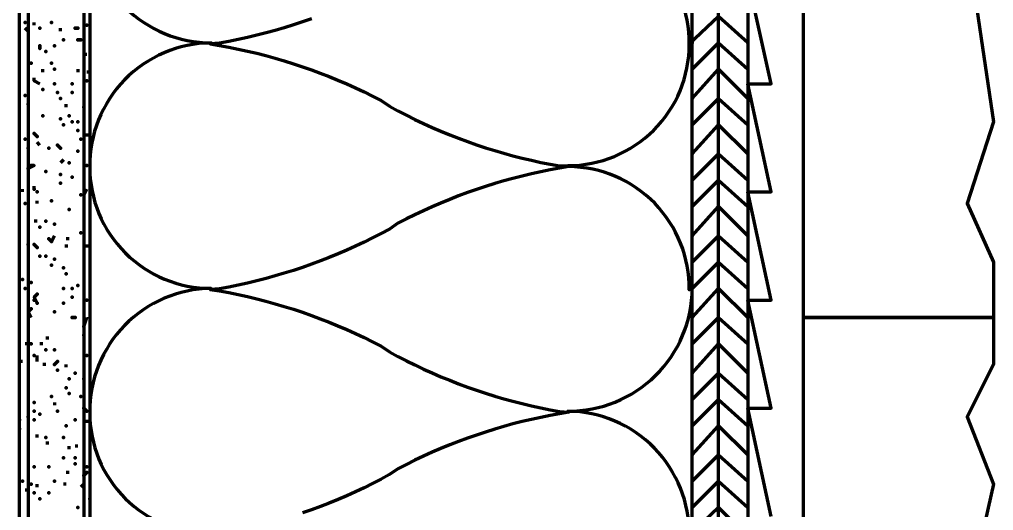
# Model space of a CAD drawing. Extents: x 261 to 424, y 0 to 368.
# Drawn here: x 342.77 to 351.65, y 75.4 to 79.88 of the extents above; entities that cross this region are included whole.
import ezdxf

# ---------------------------------------------------------------- set-up
doc = ezdxf.new("R2010")
doc.units = 0
doc.header["$MEASUREMENT"] = 0
doc.layers.add('Dt-Line 1', color=9, linetype='Continuous', lineweight=0)
doc.layers.add('Dt-Line 3', color=7, linetype='Continuous', lineweight=15)

msp = doc.modelspace()

# ---------------------------------------------------------------- linework, layer by layer
at = {"layer": 'Dt-Line 1', "linetype": 'Continuous', "lineweight": 158}
for p, q in [((342.90332, 79.829), (342.90332, 79.85567)), ((342.84999, 79.77567), (342.82332, 79.80233)), ((343.14332, 79.77567), (343.14332, 79.80233)), ((343.38332, 79.56233), (343.35665, 79.56233)), ((342.98332, 79.40233), (342.98332, 79.429)), ((343.30332, 79.429), (343.30332, 79.40233)), ((343.40999, 79.40233), (343.38332, 79.40233)), ((343.19665, 79.08233), (343.19665, 79.109)), ((343.38332, 78.81567), (343.38332, 78.84233)), ((342.95666, 78.73567), (342.92999, 78.76233)), ((343.16999, 78.60233), (343.14332, 78.57567)), ((342.79666, 78.309), (342.79666, 78.33567)), ((342.92999, 78.20233), (342.92999, 78.229)), ((342.92999, 78.04233), (342.90332, 78.04233)), ((343.22332, 77.88233), (343.19665, 77.88233)), ((343.19665, 77.829), (343.19665, 77.80233)), ((343.38332, 77.80233), (343.38332, 77.829)), ((342.98332, 76.92233), (342.95666, 76.92233)), ((343.03665, 76.97567), (343.00999, 76.97567)), ((342.79666, 76.76233), (342.76999, 76.76233)), ((343.00999, 76.73567), (342.98332, 76.73567)), ((343.19665, 76.709), (343.19665, 76.73567)), ((343.08999, 76.38901), (343.08999, 76.36233)), ((343.38332, 76.229), (343.38332, 76.20233)), ((342.92999, 76.069), (342.92999, 76.09567)), ((343.03665, 76.01567), (343.00999, 76.01567)), ((343.22332, 75.96233), (343.22332, 75.989)), ((343.30332, 75.989), (343.27665, 75.989)), ((343.22332, 75.749), (343.19665, 75.749)), ((342.84999, 75.589), (342.82332, 75.589)), ((342.92999, 75.61567), (342.92999, 75.64233)), ((343.19665, 75.64233), (343.16999, 75.64233)), ((343.35665, 75.64233), (343.32999, 75.61567))]:
    msp.add_line(p, q, dxfattribs=at)
for points in [[(349.14332, 59.16233), (349.14332, 323.16232), (348.90332, 322.92235), (348.90332, 322.92235)], [(342.82332, 79.85567), (342.82332, 79.85567), (342.82332, 79.85569)], [(343.06332, 79.85567), (343.06332, 79.85567), (343.06332, 79.85569)], [(342.95666, 79.80233), (342.95666, 79.80233), (342.95666, 79.80236)], [(343.38332, 79.829), (343.38332, 79.829), (343.38332, 79.82903)], [(343.16999, 79.69567), (343.16999, 79.69567), (343.16999, 79.69569)], [(348.90332, 79.429), (349.14332, 79.669), (349.40999, 79.429), (349.40999, 79.429)], [(343.00999, 79.589), (343.00999, 79.589), (343.00999, 79.58903)], [(343.08999, 79.64233), (343.08999, 79.64233), (343.08999, 79.64236)], [(342.87665, 79.48233), (342.87665, 79.48233), (342.87665, 79.48236)], [(343.06332, 79.48233), (343.06332, 79.48233), (343.06332, 79.48236)], [(343.08999, 79.429), (343.08999, 79.429), (343.08999, 79.42903)], [(348.90332, 79.16233), (349.14332, 79.429), (349.40999, 79.16233), (349.40999, 79.16233)], [(342.95666, 79.29567), (342.90332, 79.32233), (342.90332, 79.349)], [(343.38332, 79.32233), (343.38332, 79.32233), (343.38332, 79.32236)], [(342.98332, 79.24233), (342.98332, 79.24233), (342.98332, 79.24236)], [(343.08999, 79.29567), (343.08999, 79.29567), (343.08999, 79.29569)], [(343.11665, 79.21567), (343.11665, 79.21567), (343.11665, 79.21569)], [(343.24999, 79.29567), (343.24999, 79.29567), (343.24999, 79.29569)], [(343.24999, 79.21567), (343.24999, 79.21567), (343.24999, 79.21569)], [(343.14332, 79.16233), (343.14332, 79.16233), (343.14332, 79.16236)], [(348.90332, 78.92233), (349.14332, 79.16233), (349.40999, 78.92233), (349.40999, 78.92233)], [(342.84999, 79.109), (342.84999, 79.109), (342.84999, 79.10903)], [(343.35665, 79.08233), (343.35665, 79.08233), (343.35665, 79.08236)], [(342.98332, 79.00233), (342.98332, 79.00233), (342.98332, 79.00236)], [(343.14332, 78.97567), (343.14332, 78.97567), (343.14332, 78.97569)], [(343.22332, 79.00233), (343.22332, 79.00233), (343.22332, 79.00236)], [(343.24999, 78.949), (343.24999, 78.949), (343.24999, 78.94903)], [(343.30332, 78.949), (343.30332, 78.949), (343.30332, 78.94903)], [(343.16999, 78.92233), (343.16999, 78.92233), (343.16999, 78.92236)], [(343.30332, 78.869), (343.30332, 78.869), (343.30332, 78.86903)], [(348.90332, 78.65567), (349.14332, 78.92233), (349.40999, 78.65567), (349.40999, 78.65567)], [(342.82332, 78.789), (342.82332, 78.789), (342.82332, 78.78903)], [(343.32999, 78.789), (343.32999, 78.789), (343.32999, 78.78903)], [(342.84999, 78.709), (342.84999, 78.709), (342.84999, 78.70903)], [(343.03665, 78.709), (343.03665, 78.709), (343.03665, 78.70903)], [(343.30332, 78.68233), (343.30332, 78.68233), (343.30332, 78.68236)], [(348.90332, 78.41567), (349.14332, 78.65567), (349.40999, 78.41567), (349.40999, 78.41567)], [(343.22332, 78.57567), (343.22332, 78.57567), (343.22332, 78.57569)], [(343.38332, 78.549), (343.38332, 78.549), (343.38332, 78.54903)], [(343.00999, 78.49567), (343.00999, 78.49567), (343.00999, 78.49569)], [(343.14332, 78.469), (343.14332, 78.469), (343.14332, 78.46903)], [(343.24999, 78.44233), (343.24999, 78.44233), (343.24999, 78.44236)], [(348.90332, 78.17567), (349.14332, 78.41567), (349.40999, 78.17567), (349.40999, 78.17567)], [(342.90332, 78.33569), (342.90332, 78.36233)], [(343.14332, 78.38901), (343.14332, 78.38901), (343.14332, 78.38903)], [(343.35665, 78.28233), (343.38332, 78.33567)], [(342.82332, 78.20233), (342.82332, 78.20233), (342.82332, 78.20236)], [(343.06332, 78.229), (343.06332, 78.229), (343.06332, 78.22903)], [(348.90332, 77.909), (349.14332, 78.17567), (349.40999, 77.909), (349.40999, 77.909)], [(342.95666, 77.989), (342.95666, 77.989), (342.95666, 77.98903)], [(343.00999, 78.04233), (343.00999, 78.04233), (343.00999, 78.04236)], [(343.08999, 78.01567), (343.08999, 78.01567), (343.08999, 78.01569)], [(343.06332, 77.85569), (343.03665, 77.88233), (343.06332, 77.85569), (343.08999, 77.909)], [(343.32999, 77.93567), (343.32999, 77.93567), (343.32999, 77.93569)], [(348.90332, 77.669), (349.14332, 77.909), (349.40999, 77.669), (349.40999, 77.669)], [(342.95666, 77.72234), (342.95666, 77.72234), (342.95666, 77.72237)], [(343.00999, 77.72234), (343.00999, 77.72234), (343.00999, 77.72237)], [(343.06332, 77.64233), (343.06332, 77.64233), (343.06332, 77.64236)], [(343.08999, 77.69567), (343.08999, 77.69567), (343.08999, 77.69569)], [(343.16999, 77.61567), (343.16999, 77.61567), (343.16999, 77.61569)], [(343.19665, 77.56233), (343.19665, 77.56233), (343.19665, 77.56236)], [(342.79666, 77.509), (342.79666, 77.509), (342.79666, 77.50903)], [(342.87665, 77.48233), (342.87665, 77.48233), (342.87665, 77.48236)], [(343.30332, 77.45567), (343.30332, 77.45567), (343.30332, 77.45569)], [(342.82332, 77.429), (342.82332, 77.429), (342.82332, 77.42903)], [(342.92999, 77.37567), (342.90332, 77.349), (342.92999, 77.29567)], [(343.16999, 77.429), (343.16999, 77.429), (343.16999, 77.42903)], [(343.24999, 77.429), (343.24999, 77.429), (343.24999, 77.42903)], [(343.24999, 77.349), (343.24999, 77.349), (343.24999, 77.34903)], [(348.90332, 77.16233), (349.14332, 77.429), (349.40999, 77.16233), (349.40999, 77.16233)], [(343.16999, 77.29567), (343.16999, 77.29567), (343.16999, 77.29569)], [(343.38332, 77.32233), (343.38332, 77.32233), (343.38332, 77.32236)], [(342.87665, 77.16233), (342.84999, 77.21567), (342.87665, 77.24233)], [(343.08999, 77.21567), (343.08999, 77.21567), (343.08999, 77.21569)], [(343.35665, 77.08233), (343.38332, 77.16233), (343.38332, 77.16233)], [(348.90332, 76.92233), (349.14332, 77.16233), (349.40999, 76.92233), (349.40999, 76.92233)], [(343.35665, 77.00233), (343.35665, 77.00233), (343.35665, 77.00236)], [(342.87665, 76.92233), (342.82332, 76.92233)], [(348.90332, 76.65567), (349.14332, 76.92233), (349.40999, 76.65567), (349.40999, 76.65567)], [(342.92999, 76.76233), (342.92999, 76.81567), (342.92999, 76.81567)], [(343.00999, 76.869), (343.00999, 76.869), (343.00999, 76.86903)], [(343.08999, 76.869), (343.08999, 76.869), (343.08999, 76.86903)], [(343.38332, 76.81567), (343.38332, 76.81567), (343.38332, 76.81569)], [(343.11665, 76.68233), (343.11665, 76.68233), (343.11665, 76.68236)], [(343.27665, 76.65567), (343.27665, 76.65567), (343.27665, 76.65569)], [(348.90332, 76.41567), (349.14332, 76.65567), (349.40999, 76.41567), (349.40999, 76.41567)], [(343.22332, 76.60233), (343.22332, 76.60233), (343.22332, 76.60236)], [(343.35665, 76.60233), (343.35665, 76.60233), (343.35665, 76.60236)], [(343.19665, 76.52233), (343.19665, 76.52233), (343.19665, 76.52236)], [(343.22332, 76.469), (343.22332, 76.469), (343.22332, 76.46903)], [(342.90332, 76.38901), (342.90332, 76.38901), (342.90332, 76.38903)], [(343.06332, 76.44233), (343.06332, 76.44233), (343.06332, 76.44236)], [(343.32999, 76.44233), (343.32999, 76.44233), (343.32999, 76.44236)], [(348.90332, 76.17567), (349.14332, 76.41567), (349.40999, 76.17567), (349.40999, 76.17567)], [(342.95666, 76.28233), (342.95666, 76.28233), (342.95666, 76.28236)], [(343.11665, 76.309), (343.11665, 76.309), (343.11665, 76.30903)], [(342.76999, 76.229), (342.76999, 76.229), (342.76999, 76.22903)], [(342.84999, 76.25567), (342.84999, 76.25567), (342.84999, 76.25569)], [(342.90332, 76.229), (342.90332, 76.229), (342.90332, 76.22903)], [(343.27665, 76.229), (343.27665, 76.229), (343.27665, 76.22903)], [(342.76999, 76.149), (342.76999, 76.149), (342.76999, 76.14903)], [(343.19665, 76.17567), (343.19665, 76.17567), (343.19665, 76.17569)], [(348.90332, 75.909), (349.14332, 76.17567), (349.40999, 75.909), (349.40999, 75.909)], [(343.16999, 76.069), (343.16999, 76.069), (343.16999, 76.06903)], [(343.16999, 75.88233), (343.16999, 75.88233), (343.16999, 75.88236)], [(348.90332, 75.669), (349.14332, 75.909), (349.40999, 75.669), (349.40999, 75.669)], [(343.03665, 75.80233), (343.03665, 75.80233), (343.03665, 75.80236)], [(343.27665, 75.829), (343.27665, 75.829), (343.27665, 75.82903)], [(343.38332, 75.80233), (343.38332, 75.80233), (343.38332, 75.80236)], [(342.79666, 75.669), (342.79666, 75.669), (342.79666, 75.66903)], [(343.08999, 75.669), (343.08999, 75.669), (343.08999, 75.66903)], [(348.90332, 75.429), (349.14332, 75.669), (349.40999, 75.429), (349.40999, 75.429)], [(342.87665, 75.64233), (342.87665, 75.64233), (342.87665, 75.64236)], [(342.90332, 75.56233), (342.90332, 75.56233), (342.90332, 75.56236)], [(342.95666, 75.509), (342.95666, 75.509), (342.95666, 75.50903)], [(343.03665, 75.56233), (343.03665, 75.56233), (343.03665, 75.56236)], [(343.40999, 75.509), (343.40999, 75.509), (343.40999, 75.50903)], [(343.30332, 75.429), (343.30332, 75.429), (343.30332, 75.42903)]]:
    msp.add_lwpolyline(points, dxfattribs=at)
for points in [[(343.40998, 96.37567, 0.4142155), (344.51665, 95.269, 0.4142155), (343.40998, 94.16233, 0.4142167), (344.51665, 93.05567, 0.4142155), (343.40999, 91.92233, 0.4142155), (344.51665, 90.81567, 0.4142155), (343.40998, 89.68233, 0.4142155), (344.51665, 88.57567, 0.4142155), (343.40999, 87.469, 0.4142155), (344.51665, 86.36233, 0.4142145), (343.40999, 85.22901, 0.4142164), (344.51665, 84.12233, 0.4142155), (343.40999, 82.989, 0.4142155), (344.51665, 81.88233, 0.4142155), (343.40999, 80.77567, 0.4142155), (344.51665, 79.669, 0.4142155), (343.40998, 78.53567, 0.4142155), (344.51665, 77.429, 0.4142155), (343.40998, 76.29567, 0.4142155), (344.51665, 75.189, 0.4142155)], [(349.40999, 79.669), (349.14332, 79.909), (348.87665, 79.65567, 0.4142155), (347.76999, 80.789, 0.4142155), (348.90332, 81.909), (349.14332, 82.17567), (349.40999, 81.909), (349.40999, 81.909)], [(345.43142, 79.88883), (345.34956, 79.8601), (345.26721, 79.83277), (345.1844, 79.80685), (345.10115, 79.78236), (345.01747, 79.7593), (344.93338, 79.73767), (344.84891, 79.71748), (344.76406, 79.69874), (344.67885, 79.68145), (344.59331, 79.66562), (344.50696, 79.66015), (344.59282, 79.64579), (344.67836, 79.62997), (344.76357, 79.61269), (344.84842, 79.59396), (344.9329, 79.57378), (345.01699, 79.55216), (345.10067, 79.5291), (345.18393, 79.50462), (345.26674, 79.47871), (345.34909, 79.45139), (345.43095, 79.42266), (345.51232, 79.39253), (345.59317, 79.36099), (345.67348, 79.32807), (345.75324, 79.29376), (345.83243, 79.25808), (345.91102, 79.22102), (345.98901, 79.18259), (346.06637, 79.14281), (346.14311, 79.0899), (346.21982, 79.04875), (346.29718, 79.00896), (346.37516, 78.97053), (346.45376, 78.93346), (346.53294, 78.89776), (346.6127, 78.86345), (346.69301, 78.83052), (346.77386, 78.79898), (346.85522, 78.76883), (346.93708, 78.7401), (347.01943, 78.71277), (347.10224, 78.68685), (347.18549, 78.66236), (347.26917, 78.6393), (347.35326, 78.61767), (347.43773, 78.59748), (347.52258, 78.57874), (347.60779, 78.56145), (347.69332, 78.54562), (347.76999, 78.549, 0.4142155), (348.87665, 79.65567), (348.90332, 79.669)], [(348.90332, 77.429), (348.87665, 77.41567, 0.4142155), (347.77918, 78.54007), (347.69332, 78.52571), (347.60779, 78.50988), (347.52258, 78.4926), (347.43773, 78.47386), (347.35326, 78.45367), (347.26917, 78.43204), (347.18549, 78.40898), (347.10224, 78.38448), (347.01943, 78.35857), (346.93708, 78.33124), (346.85522, 78.3025), (346.77386, 78.27236), (346.69301, 78.24082), (346.6127, 78.20789), (346.53294, 78.17357), (346.45376, 78.13787), (346.37516, 78.10081), (346.29718, 78.06237), (346.21982, 78.02258), (346.14353, 77.9699), (346.06682, 77.92875), (345.98946, 77.88896), (345.91147, 77.85053), (345.83288, 77.81346), (345.7537, 77.77776), (345.67394, 77.74345), (345.59363, 77.71052), (345.51278, 77.67898), (345.43142, 77.64883), (345.34956, 77.6201), (345.26721, 77.59277), (345.1844, 77.56685), (345.10115, 77.54236), (345.01747, 77.5193), (344.93338, 77.49767), (344.84891, 77.47748), (344.76406, 77.45874), (344.67885, 77.44145), (344.59331, 77.42562), (344.50696, 77.42015), (344.59282, 77.40579), (344.67836, 77.38997), (344.76357, 77.37269), (344.84842, 77.35396), (344.9329, 77.33378), (345.01699, 77.31216), (345.10067, 77.2891), (345.18393, 77.26462), (345.26674, 77.23871), (345.34909, 77.21139), (345.43095, 77.18266), (345.51232, 77.15253), (345.59317, 77.12099), (345.67348, 77.08807), (345.75324, 77.05376), (345.83243, 77.01808), (345.91102, 76.98102), (345.98901, 76.94259), (346.06637, 76.90281), (346.14311, 76.8499), (346.21982, 76.80875), (346.29718, 76.76896), (346.37516, 76.73053), (346.45376, 76.69346), (346.53294, 76.65776), (346.6127, 76.62345), (346.69301, 76.59052), (346.77386, 76.55898), (346.85522, 76.52883), (346.93708, 76.5001), (347.01943, 76.47277), (347.10224, 76.44685), (347.18549, 76.42236), (347.26917, 76.3993), (347.35326, 76.37767), (347.43773, 76.35748), (347.52258, 76.33874), (347.60779, 76.32145), (347.69332, 76.30562), (347.77918, 76.30007), (347.69332, 76.28571), (347.60779, 76.26988), (347.52258, 76.25259), (347.43773, 76.23385), (347.35326, 76.21367), (347.26917, 76.19204), (347.18549, 76.16897), (347.10224, 76.14448), (347.01943, 76.11857), (346.93708, 76.09124), (346.85522, 76.0625), (346.77386, 76.03236), (346.69301, 76.00082), (346.6127, 75.96788), (346.53294, 75.93357), (346.45376, 75.89787), (346.37516, 75.86081), (346.29718, 75.82237), (346.21982, 75.78258), (346.14353, 75.7299), (346.06682, 75.68875), (345.98946, 75.64896), (345.91147, 75.61053), (345.83288, 75.57346), (345.7537, 75.53776), (345.67394, 75.50345), (345.59363, 75.47052), (345.51278, 75.43898), (345.43142, 75.40883), (345.34956, 75.3801)], [(349.40999, 75.16233), (349.14332, 75.429), (348.87665, 75.17567, 0.4142155), (347.76999, 76.309, 0.4142155), (348.90332, 77.429), (349.14332, 77.669), (349.40999, 77.429), (349.40999, 77.429)]]:
    msp.add_lwpolyline(points, format="xyb", dxfattribs=at)
for points in [[(343.30332, 79.80233), (343.30332, 79.80236), (343.27665, 79.80233)], [(343.32999, 79.69567), (343.32999, 79.69569), (343.30332, 79.69567)], [(342.95666, 79.64233), (342.95666, 79.64236), (342.95666, 79.61567)], [(342.92999, 78.81567), (342.92999, 78.81569), (342.90332, 78.84233), (342.90332, 78.84233)], [(343.11665, 78.73567), (343.11665, 78.73569), (343.14332, 78.709), (343.14332, 78.709)], [(342.87665, 78.549), (342.84999, 78.52233), (342.84999, 78.52236), (342.90332, 78.549)], [(342.92999, 77.80233), (342.92999, 77.80236), (342.90332, 77.829), (342.90332, 77.829)], [(343.27665, 77.16233), (343.27665, 77.16236), (343.24999, 77.16233)], [(343.08999, 76.73567), (343.08999, 76.73569), (343.11665, 76.76233), (343.11665, 76.76233)], [(342.90332, 76.309), (342.90332, 76.30903), (342.90332, 76.309)], [(343.35665, 76.33567), (343.35665, 76.33569), (343.38332, 76.309), (343.38332, 76.309)], [(343.00999, 76.069), (343.00999, 76.06903), (343.00999, 76.069)], [(343.27665, 75.88233), (343.27665, 75.88236), (343.27665, 75.88233)], [(342.90332, 75.80233), (342.90332, 75.80236), (342.90332, 75.80233)], [(343.38332, 75.749), (343.38332, 75.74903), (343.35665, 75.72234), (343.35665, 75.72234)]]:
    msp.add_lwpolyline(points, close=True, dxfattribs=at)
for p in [(342.82332, 79.85567), (343.06332, 79.85567), (342.95666, 79.80233), (343.27665, 79.80233), (343.30332, 79.80233), (343.38332, 79.829), (343.16999, 79.69567), (343.30332, 79.69567), (343.32999, 79.69567), (348.90332, 79.669), (349.40999, 79.669), (342.95666, 79.64233), (343.00999, 79.589), (343.08999, 79.64233), (342.87665, 79.48233), (343.06332, 79.48233), (343.08999, 79.429), (348.90332, 79.429), (349.40999, 79.429), (343.38332, 79.32233), (342.98332, 79.24233), (343.08999, 79.29567), (343.11665, 79.21567), (343.24999, 79.29567), (343.24999, 79.21567), (342.82332, 79.189), (343.14332, 79.16233), (348.90332, 79.16233), (349.40999, 79.16233), (342.84999, 79.109), (343.35665, 79.08233), (342.98332, 79.00233), (343.14332, 78.97567), (343.22332, 79.00233), (343.24999, 78.949), (343.30332, 78.949), (343.16999, 78.92233), (343.30332, 78.869), (348.90332, 78.92233), (349.40999, 78.92233), (342.82332, 78.789), (342.90332, 78.84233), (342.92999, 78.81567), (343.32999, 78.789), (342.84999, 78.709), (343.03665, 78.709), (343.11665, 78.73567), (343.14332, 78.709), (343.30332, 78.68233), (348.90332, 78.65567), (349.40999, 78.65567), (342.84999, 78.52233), (342.87665, 78.549), (343.22332, 78.57567), (343.38332, 78.549), (343.00999, 78.49567), (343.14332, 78.469), (343.24999, 78.44233), (348.90332, 78.41567), (349.40999, 78.41567), (342.90332, 78.33567), (343.14332, 78.38901), (342.92999, 78.309), (343.32999, 78.28233), (343.35665, 78.28233), (342.82332, 78.20233), (343.06332, 78.229), (343.22332, 78.149), (348.90332, 78.17567), (349.40999, 78.17567), (342.95666, 77.989), (343.00999, 78.04233), (343.08999, 78.01567), (343.03665, 77.88233), (343.32999, 77.93567), (348.90332, 77.909), (349.40999, 77.909), (342.84999, 77.829), (342.90332, 77.829), (342.92999, 77.80233), (343.06332, 77.85567), (342.95666, 77.72234), (343.00999, 77.72234), (343.06332, 77.64233), (343.08999, 77.69567), (343.16999, 77.61567), (348.90332, 77.669), (349.40999, 77.669), (343.19665, 77.56233), (342.79666, 77.509), (342.87665, 77.48233), (343.30332, 77.45567), (342.82332, 77.429), (342.92999, 77.37567), (343.16999, 77.429), (343.24999, 77.429), (343.24999, 77.349), (348.90332, 77.429), (349.40999, 77.429), (342.90332, 77.32233), (342.92999, 77.29567), (343.16999, 77.29567), (343.38332, 77.32233), (342.87665, 77.24233), (343.08999, 77.21567), (343.24999, 77.16233), (343.27665, 77.16233), (343.35665, 77.08233), (348.90332, 77.16233), (349.40999, 77.16233), (343.35665, 77.00233), (342.87665, 76.92233), (348.90332, 76.92233), (349.40999, 76.92233), (342.90332, 76.81567), (343.00999, 76.869), (343.08999, 76.869), (343.38332, 76.81567), (343.08999, 76.73567), (343.11665, 76.76233), (343.11665, 76.68233), (343.27665, 76.65567), (348.90332, 76.65567), (349.40999, 76.65567), (343.22332, 76.60233), (343.35665, 76.60233), (343.19665, 76.52233), (343.22332, 76.469), (342.90332, 76.38901), (343.06332, 76.44233), (343.32999, 76.44233), (348.90332, 76.41567), (349.40999, 76.41567), (342.90332, 76.309), (342.90332, 76.309), (342.95666, 76.28233), (343.11665, 76.309), (343.35665, 76.33567), (343.38332, 76.309), (342.76999, 76.229), (342.84999, 76.25567), (342.90332, 76.229), (343.27665, 76.229), (342.76999, 76.149), (343.19665, 76.17567), (348.90332, 76.17567), (349.40999, 76.17567), (343.00999, 76.069), (343.16999, 76.069), (343.16999, 75.88233), (343.27665, 75.88233), (348.90332, 75.909), (349.40999, 75.909), (342.90332, 75.80233), (342.90332, 75.80233), (343.03665, 75.80233), (343.27665, 75.829), (343.38332, 75.80233), (343.38332, 75.749), (342.79666, 75.669), (343.08999, 75.669), (343.35665, 75.72234), (348.90332, 75.669), (349.40999, 75.669), (342.87665, 75.64233), (342.90332, 75.56233), (342.95666, 75.509), (343.03665, 75.56233), (343.40999, 75.509), (343.30332, 75.429), (348.90332, 75.429), (349.40999, 75.429)]:
    msp.add_point(p, dxfattribs=at)
at = {"layer": 'Dt-Line 3', "linetype": 'Continuous', "lineweight": 70}
for p, q in [((342.84999, 179.669), (342.84999, 59.16233)), ((343.35665, 179.669), (343.35665, 59.16233))]:
    msp.add_line(p, q, dxfattribs=at)
at = {"layer": 'Dt-Line 3', "linetype": 'Continuous', "lineweight": 211}
for points in [[(349.40999, 323.16232), (349.40999, 59.16233), (348.90332, 59.16233), (348.90332, 323.16232)], [(349.91665, 71.16233), (349.91665, 77.16233), (351.64999, 77.16233), (349.91665, 77.16233), (349.91665, 83.16233), (351.64999, 83.16233), (351.64999, 82.73567), (351.40999, 82.25567), (351.64999, 81.64233), (351.40999, 80.57567), (351.64999, 78.949), (351.40999, 78.20233), (351.64999, 77.669), (351.64999, 77.16233), (351.64999, 76.73567), (351.40999, 76.25567), (351.64999, 75.64233), (351.40999, 74.57567)]]:
    msp.add_lwpolyline(points, dxfattribs=at)
msp.add_lwpolyline([(343.40999, 59.16233), (342.76999, 59.16233), (342.76999, 179.669), (343.40999, 179.669)], close=True, dxfattribs=at)
at = {"layer": 'Dt-Line 3', "linetype": 'Continuous', "lineweight": 70}
msp.add_lwpolyline([(349.62332, 75.349), (349.40999, 76.33567), (349.62332, 76.33567), (349.40999, 77.32233), (349.62332, 77.32233), (349.40999, 78.309), (349.62332, 78.309), (349.40999, 79.29567), (349.62332, 79.29567), (349.40999, 80.25567), (349.62332, 80.25567), (349.40999, 81.24233), (349.62332, 81.24233), (349.40999, 82.229), (349.62332, 82.229), (349.40999, 83.21567), (349.62332, 83.21567), (349.40999, 84.17567), (349.62332, 84.17567), (349.48999, 84.789)], dxfattribs=at)

doc.saveas('drawing.dxf')
